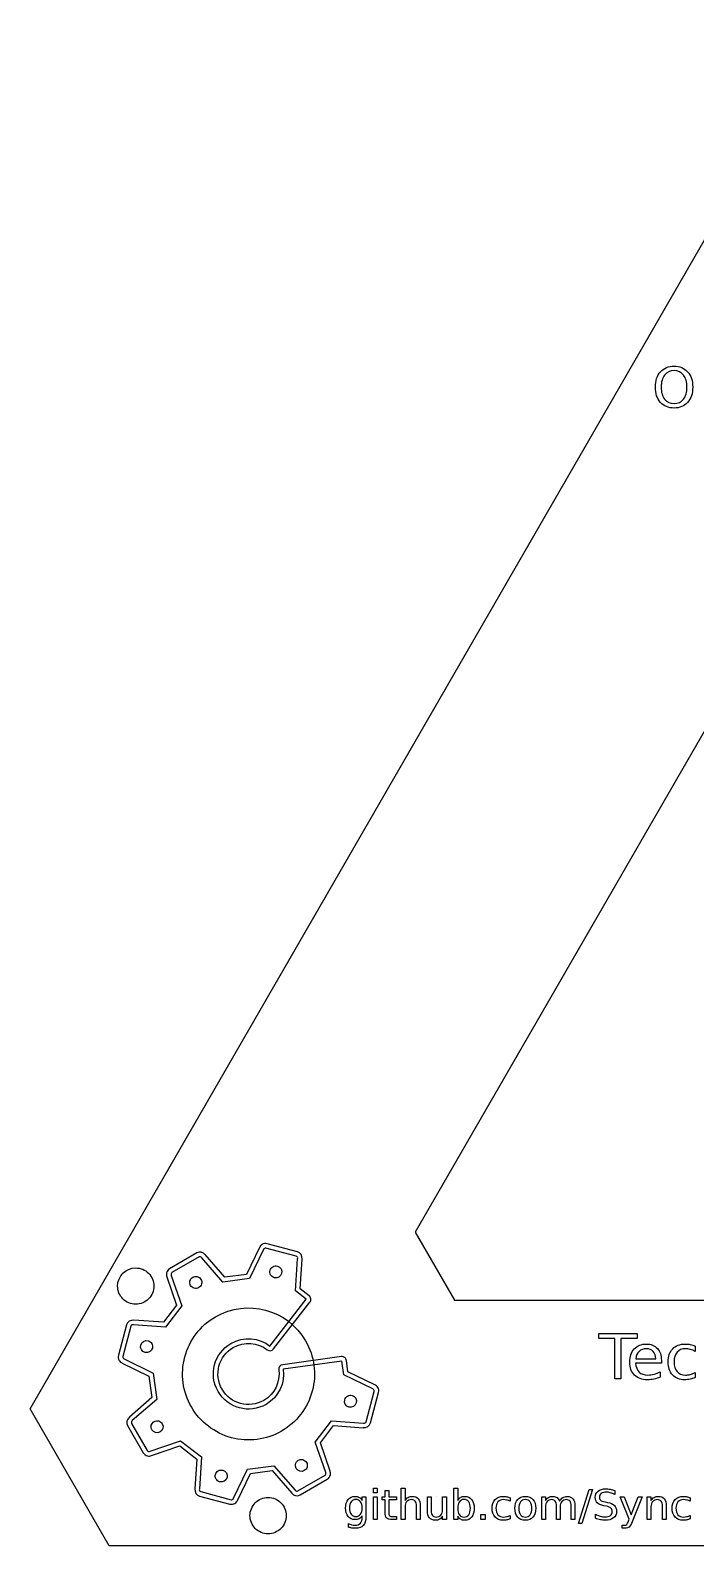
# Model space of a CAD drawing. Extents: x -55 to 123, y 94 to 249.
# Drawn here: x -55.3 to 12.6, y 94.2 to 248.6 of the extents above; entities that cross this region are included whole.
import ezdxf

# ---------------------------------------------------------------- set-up
doc = ezdxf.new("R2010")
doc.units = 0
doc.layers.get('0').update_dxf_attribs({"linetype": 'CONTINUOUS'})

msp = doc.modelspace()

# ---------------------------------------------------------------- linework, layer by layer
at = {"color": 7}
for p, q in [((-55.264052, 108.125971), (25.812221, 248.554188)), ((10.387336, 214.343271), (10.387336, 214.343271)), ((10.387336, 213.891274), (10.387336, 213.891274)), ((29.862216, 205.569003), (-16.012782, 126.111161)), ((-16.012782, 126.111161), (-12.012783, 119.182961)), ((-42.660868, 120.62745), (-42.660868, 120.62745)), ((-37.858969, 121.307335), (-37.858969, 121.307335)), ((-29.629932, 121.91806), (-29.629932, 121.91806)), ((-12.012783, 119.182961), (79.737214, 119.182961)), ((2.699775, 115.801916), (6.615815, 115.801916)), ((2.699775, 115.274817), (2.699775, 115.801916)), ((6.615815, 115.801916), (6.615815, 115.274817)), ((-43.245939, 115.056697), (-43.245939, 115.056697)), ((-27.181569, 115.042834), (-27.181569, 115.042834)), ((4.343085, 115.274817), (2.699775, 115.274817)), ((4.343085, 111.172742), (4.343085, 115.274817)), ((6.615815, 115.274817), (4.972504, 115.274817)), ((4.972504, 115.274817), (4.972504, 111.172742)), ((12.525532, 114.512073), (12.525532, 113.978772)), ((12.525532, 114.512069), (12.525532, 114.512073)), ((9.090082, 112.772644), (6.466987, 112.772644)), ((6.48559, 113.216028), (8.519574, 113.219128)), ((9.090082, 113.051705), (9.090082, 113.051697)), ((9.090082, 113.051697), (9.090082, 112.772644)), ((4.972504, 111.172742), (4.343085, 111.172742)), ((8.956757, 111.888982), (8.956757, 111.34948)), ((12.525532, 111.833161), (12.525532, 111.306062)), ((-47.214053, 94.182961), (-55.264052, 108.125971)), ((-22.768587, 108.302015), (-22.768587, 108.302015)), ((-42.635232, 106.827642), (-42.635232, 106.827642)), ((-28.155562, 102.051388), (-28.155562, 102.051388)), ((-36.384598, 101.44067), (-36.384598, 101.44067)), ((-21.419163, 98.798035), (-21.419163, 99.149434)), ((-21.419163, 99.149434), (-21.038825, 99.149434)), ((-21.038825, 99.149434), (-21.038825, 97.121649)), ((-20.25541, 100.050669), (-19.875072, 100.050669)), ((-20.25541, 99.569045), (-20.25541, 100.050669)), ((-19.875072, 99.569045), (-20.25541, 99.569045)), ((-20.25541, 99.149432), (-19.875072, 99.149432)), ((-20.25541, 96.834328), (-20.25541, 99.149432)), ((-19.875072, 100.050669), (-19.875072, 99.569045)), ((-19.875072, 99.149432), (-19.875072, 96.834328)), ((-19.366577, 98.853843), (-19.366577, 99.149432)), ((-19.366577, 99.149432), (-19.087524, 99.149432)), ((-19.087524, 98.853843), (-19.366577, 98.853843)), ((-19.087524, 99.149432), (-19.087524, 99.806757)), ((-19.087524, 99.806757), (-18.705117, 99.806757)), ((-19.087524, 97.597073), (-19.087524, 98.853843)), ((-18.705117, 99.806757), (-18.705117, 99.149432)), ((-18.705117, 99.149432), (-17.921703, 99.149432)), ((-17.921703, 98.853843), (-18.705117, 98.853843)), ((-18.705117, 98.853843), (-18.705117, 97.597073)), ((-17.921703, 99.149432), (-17.921703, 98.853843)), ((-17.433877, 96.834328), (-17.433877, 100.050669)), ((-17.433877, 100.050669), (-17.051472, 100.050669)), ((-17.051472, 100.050669), (-17.051472, 98.789765)), ((-14.771508, 97.747968), (-14.771508, 99.149432)), ((-14.771508, 99.149432), (-14.391169, 99.149432)), ((-14.391169, 99.149432), (-14.391169, 97.762437)), ((-13.81446, 99.205243), (-13.81446, 99.205243)), ((-13.212947, 97.836851), (-13.212947, 99.149432)), ((-13.212947, 99.149432), (-12.832608, 99.149432)), ((-12.832608, 99.149432), (-12.832608, 96.834328)), ((-12.059528, 96.834328), (-12.059528, 100.050669)), ((-12.059528, 100.050669), (-11.677123, 100.050669)), ((-11.677123, 100.050669), (-11.677123, 98.798033)), ((-6.344116, 99.060549), (-6.344116, 98.705015)), ((-6.344116, 99.06054), (-6.344116, 99.060549)), ((-4.781421, 99.205243), (-4.781421, 99.205243)), ((-4.781421, 98.882782), (-4.781421, 98.882782)), ((-3.105038, 96.834328), (-3.105038, 99.149432)), ((-3.105038, 99.149432), (-2.722632, 99.149432)), ((-2.722632, 99.149432), (-2.722632, 98.789765)), ((0.636337, 96.441588), (1.711207, 99.920445)), ((2.062606, 99.920445), (0.987736, 96.441588)), ((1.711207, 99.920445), (2.062606, 99.920445)), ((4.332234, 99.819163), (4.332234, 99.819159)), ((4.332234, 99.819159), (4.332234, 99.411949)), ((5.816381, 96.871535), (4.880004, 99.149432)), ((4.880004, 99.149432), (5.28308, 99.149432)), ((5.28308, 99.149432), (6.00655, 97.33869)), ((6.00655, 97.33869), (6.73002, 99.149432)), ((7.133096, 99.149432), (6.116104, 96.619354)), ((6.73002, 99.149432), (7.133096, 99.149432)), ((7.64366, 96.834328), (7.64366, 99.149432)), ((7.64366, 99.149432), (8.026065, 99.149432)), ((8.026065, 99.149432), (8.026065, 98.789765)), ((12.011351, 99.060549), (12.011351, 98.705015)), ((12.011351, 99.06054), (12.011351, 99.060549)), ((-21.419163, 98.018752), (-21.419163, 98.018752)), ((-17.051472, 98.142776), (-17.051472, 96.834328)), ((-15.875316, 96.834328), (-15.875316, 98.219257)), ((-15.494978, 98.231659), (-15.494978, 96.834328)), ((-15.494978, 98.231659), (-15.494978, 98.231659)), ((-14.771508, 97.747968), (-14.771508, 97.747968)), ((-10.383145, 97.989813), (-10.383145, 97.989813)), ((-9.304141, 97.359361), (-8.867992, 97.359361)), ((-9.304141, 96.834328), (-9.304141, 97.359361)), ((-8.867992, 97.359361), (-8.867992, 96.834328)), ((-6.344116, 97.274609), (-6.344116, 96.923209)), ((-2.722632, 98.142776), (-2.722632, 96.834328)), ((-1.606421, 96.834328), (-1.606421, 98.219257)), ((-1.288094, 98.705015), (-1.288094, 98.705015)), ((-1.224016, 98.142776), (-1.224016, 96.834328)), ((-0.107805, 96.834328), (-0.107805, 98.219257)), ((0.274601, 98.231659), (0.274601, 96.834328)), ((2.358195, 96.970752), (2.358195, 97.4007)), ((3.484741, 98.202715), (3.230493, 98.252325)), ((3.354516, 98.651272), (3.606697, 98.599592)), ((8.026065, 98.142776), (8.026065, 96.834328)), ((9.202221, 96.834328), (9.202221, 98.219257)), ((9.582559, 98.231659), (9.582559, 96.834328)), ((9.582559, 98.231659), (9.582559, 98.231659)), ((12.011351, 97.274609), (12.011351, 96.923209)), ((-29.16086, 97.244759), (-29.16086, 97.244759)), ((-22.828896, 96.075722), (-22.828896, 96.445726)), ((-21.419163, 97.053438), (-21.419163, 97.241541)), ((-19.875072, 96.834328), (-20.25541, 96.834328)), ((-18.312377, 97.15265), (-17.921704, 97.15265)), ((-17.921704, 96.834328), (-18.312377, 96.834328)), ((-17.921704, 97.15265), (-17.921704, 96.834328)), ((-17.051472, 96.834328), (-17.433877, 96.834328)), ((-15.494978, 96.834328), (-15.875316, 96.834328)), ((-13.212947, 96.834328), (-13.212947, 97.189862)), ((-12.832608, 96.834328), (-13.212947, 96.834328)), ((-11.677123, 96.834328), (-12.059528, 96.834328)), ((-11.677123, 97.181595), (-11.677123, 96.834328)), ((-8.867992, 96.834328), (-9.304141, 96.834328)), ((-2.722632, 96.834328), (-3.105038, 96.834328)), ((-1.224016, 96.834328), (-1.606421, 96.834328)), ((0.274601, 96.834328), (-0.107805, 96.834328)), ((0.987736, 96.441588), (0.636337, 96.441588)), ((5.088777, 95.953762), (5.088777, 96.272089)), ((5.088777, 96.272089), (5.312019, 96.272089)), ((5.392634, 95.953762), (5.088777, 95.953762)), ((5.748168, 96.697899), (5.816381, 96.871535)), ((8.026065, 96.834328), (7.64366, 96.834328)), ((9.582559, 96.834328), (9.202221, 96.834328)), ((114.93848, 94.182959), (-47.214053, 94.182961))]:
    msp.add_line(p, q, dxfattribs=at)
at = {"color": 1}
for p, q in [((-38.281492, 124.001867), (-41.050357, 122.403262)), ((-37.419563, 123.829751), (-37.425925, 123.822318)), ((-35.427645, 121.533851), (-37.419563, 123.829751)), ((-31.898002, 124.555225), (-33.231337, 121.821916)), ((-28.025298, 124.11848), (-31.113866, 124.943801)), ((-27.749235, 120.350461), (-27.534609, 123.385785)), ((-27.534609, 123.385785), (-27.545855, 123.386812)), ((-41.332212, 121.570594), (-40.339443, 118.690691)), ((-33.231337, 121.821916), (-35.427645, 121.533851)), ((-30.452391, 114.22491), (-26.749867, 118.996011)), ((-26.836236, 119.65173), (-27.749235, 120.350461)), ((-40.339443, 118.690691), (-41.682139, 116.942642)), ((-45.449577, 116.666222), (-46.279103, 113.578776)), ((-44.715917, 117.154597), (-44.716391, 117.143044)), ((-41.682139, 116.942642), (-44.715917, 117.154597)), ((-45.890112, 112.787754), (-43.158353, 111.457098)), ((-43.158353, 111.457098), (-42.866484, 109.266552)), ((-20.134125, 110.567739), (-22.870104, 111.89953)), ((-20.576217, 106.691957), (-19.745134, 109.776716)), ((-42.866484, 109.266552), (-45.162385, 107.274633)), ((-45.162385, 107.274633), (-45.153566, 107.265436)), ((-20.578849, 106.690437), (-20.576217, 106.691957)), ((-45.334661, 106.412547), (-43.736095, 103.64375)), ((-25.684375, 104.657988), (-24.334077, 106.417557)), ((-24.334077, 106.417557), (-21.302971, 106.204059)), ((-21.302971, 106.204059), (-21.302497, 106.215612)), ((-43.736095, 103.64375), (-43.735986, 103.6438)), ((-42.901771, 103.359277), (-40.027222, 104.348948)), ((-40.027222, 104.348948), (-38.277627, 103.003579)), ((-24.693572, 101.78766), (-25.684375, 104.657988)), ((-38.277627, 103.003579), (-38.489585, 99.969808)), ((-34.120884, 98.803433), (-32.790226, 101.535197)), ((-32.790226, 101.535197), (-30.599678, 101.827067)), ((-30.599678, 101.827067), (-28.606216, 99.528494)), ((-27.742745, 99.353708), (-24.97388, 100.952313)), ((-38.489585, 99.969808), (-38.478339, 99.968781)), ((-37.998896, 99.237112), (-34.911865, 98.414464)), ((-28.606216, 99.528494), (-28.599854, 99.535927)), ((-34.911865, 98.414464), (-34.909233, 98.415984))]:
    msp.add_line(p, q, dxfattribs=at)
at = {"color": 5}
for p, q in [((-38.047517, 123.597234), (-40.817092, 121.998219)), ((-35.612678, 121.038918), (-37.772433, 123.523524)), ((-31.478742, 124.350236), (-32.920819, 121.391677)), ((-28.144738, 123.667483), (-31.233756, 124.491679)), ((-28.231303, 120.135131), (-28.000905, 123.418357)), ((-40.8908, 121.723135), (-39.816556, 118.606293)), ((-32.920819, 121.391677), (-35.612678, 121.038918)), ((-30.819406, 114.510747), (-27.118968, 119.282511)), ((-27.118968, 119.282511), (-28.231303, 120.135131)), ((-39.816556, 118.606293), (-41.466221, 116.457986)), ((-44.998583, 116.544553), (-45.829319, 113.457285)), ((-41.466221, 116.457986), (-44.749446, 116.688392)), ((-45.685486, 113.208159), (-42.72693, 111.766077)), ((-23.479835, 112.979349), (-29.462524, 112.160557)), ((-23.297612, 111.589729), (-23.479835, 112.979349)), ((-42.72693, 111.766077), (-42.372421, 109.080763)), ((-20.339051, 110.147637), (-23.297612, 111.589729)), ((-21.025958, 106.811254), (-20.195218, 109.89851)), ((-42.372421, 109.080763), (-44.857013, 106.921021)), ((-44.93071, 106.645918), (-43.331699, 103.876351)), ((-26.205587, 104.745358), (-24.554164, 106.900207)), ((-24.554164, 106.900207), (-21.270944, 106.669811)), ((-43.054227, 103.798505), (-39.941535, 104.870345)), ((-39.941535, 104.870345), (-37.795643, 103.224839)), ((-25.13614, 101.636821), (-26.205587, 104.745358)), ((-37.795643, 103.224839), (-38.023632, 99.937439)), ((-34.541648, 99.007967), (-33.099567, 101.966516)), ((-33.099567, 101.966516), (-30.414252, 102.321024)), ((-30.414252, 102.321024), (-28.254506, 99.836432)), ((-27.977023, 99.758568), (-25.207448, 101.357583)), ((-37.879799, 99.688313), (-34.790784, 98.864127))]:
    msp.add_line(p, q, dxfattribs=at)
at = {"color": 2}
for p, q in [((-38.047517, 123.597234), (-40.817092, 121.998219)), ((-35.612678, 121.038918), (-37.772433, 123.523524)), ((-31.478742, 124.350236), (-32.920819, 121.391677)), ((-28.144738, 123.667483), (-31.233756, 124.491679)), ((-28.231303, 120.135131), (-28.000905, 123.418357)), ((-40.8908, 121.723135), (-39.816556, 118.606293)), ((-32.920819, 121.391677), (-35.612678, 121.038918)), ((-30.819406, 114.510747), (-27.118968, 119.282511)), ((-27.118968, 119.282511), (-28.231303, 120.135131)), ((-39.816556, 118.606293), (-41.466221, 116.457986)), ((-44.998583, 116.544553), (-45.829319, 113.457285)), ((-41.466221, 116.457986), (-44.749446, 116.688392)), ((-45.685486, 113.208159), (-42.72693, 111.766077)), ((-23.479835, 112.979349), (-29.462524, 112.160557)), ((-23.297612, 111.589729), (-23.479835, 112.979349)), ((-42.72693, 111.766077), (-42.372421, 109.080763)), ((-20.339051, 110.147637), (-23.297612, 111.589729)), ((-21.025958, 106.811254), (-20.195218, 109.89851)), ((-42.372421, 109.080763), (-44.857013, 106.921021)), ((-44.93071, 106.645918), (-43.331699, 103.876351)), ((-26.205587, 104.745358), (-24.554164, 106.900207)), ((-24.554164, 106.900207), (-21.270944, 106.669811)), ((-43.054227, 103.798505), (-39.941535, 104.870345)), ((-39.941535, 104.870345), (-37.795643, 103.224839)), ((-25.13614, 101.636821), (-26.205587, 104.745358)), ((-37.795643, 103.224839), (-38.023632, 99.937439)), ((-34.541648, 99.007967), (-33.099567, 101.966516)), ((-33.099567, 101.966516), (-30.414252, 102.321024)), ((-30.414252, 102.321024), (-28.254506, 99.836432)), ((-27.977023, 99.758568), (-25.207448, 101.357583)), ((-37.879799, 99.688313), (-34.790784, 98.864127))]:
    msp.add_line(p, q, dxfattribs=at)
at = {"color": 7}
for points in [[(8.480131, 212.207311), (8.480131, 212.857745), (8.652845, 213.375888), (8.998273, 213.761738)], [(8.998273, 213.761738), (9.345539, 214.149427), (9.80856, 214.343271), (10.387336, 214.343271)], [(9.422709, 213.439277), (9.185687, 213.137947), (9.067175, 212.727291), (9.067175, 212.207311)], [(10.387336, 213.891274), (9.983111, 213.891274), (9.661569, 213.740609), (9.422709, 213.439277)], [(10.387336, 214.343271), (10.964275, 214.343271), (11.425458, 214.149427), (11.770886, 213.761738)], [(11.34645, 213.439277), (11.111265, 213.740609), (10.791561, 213.891274), (10.387336, 213.891274)], [(11.701984, 212.207311), (11.701984, 212.727291), (11.583473, 213.137947), (11.34645, 213.439277)], [(11.770886, 213.761738), (12.116315, 213.375888), (12.289029, 212.857745), (12.289029, 212.207311)], [(8.998273, 210.652884), (8.652845, 211.038735), (8.480131, 211.556877), (8.480131, 212.207311)], [(9.067175, 212.207311), (9.067175, 211.689169), (9.185687, 211.279433), (9.422709, 210.978101)], [(11.34645, 210.978101), (11.583473, 211.279433), (11.701984, 211.689169), (11.701984, 212.207311)], [(12.289029, 212.207311), (12.289029, 211.558715), (12.116315, 211.040572), (11.770886, 210.652884)], [(10.387336, 210.074108), (9.80856, 210.074108), (9.345539, 210.267034), (8.998273, 210.652884)], [(9.422709, 210.978101), (9.661569, 210.676771), (9.983111, 210.526105), (10.387336, 210.526105)], [(10.387336, 210.526105), (10.791561, 210.526105), (11.111265, 210.676771), (11.34645, 210.978101)], [(11.770886, 210.652884), (11.425458, 210.267034), (10.964275, 210.074108), (10.387336, 210.074108)], [(-46.360868, 120.62745), (-46.360868, 121.649177), (-45.532595, 122.47745), (-44.510868, 122.47745)], [(-44.510868, 122.47745), (-44.020217, 122.47745), (-43.549663, 122.28254), (-43.20272, 121.935598)], [(-30.751606, 121.770389), (-30.8328, 121.911021), (-30.854803, 122.078147), (-30.812774, 122.235002)], [(-30.812774, 122.235002), (-30.770745, 122.391857), (-30.668127, 122.525591), (-30.527495, 122.606785)], [(-30.527495, 122.606785), (-30.386863, 122.687979), (-30.219736, 122.709982), (-30.062882, 122.667952)], [(-30.062882, 122.667952), (-29.736249, 122.580431), (-29.542411, 122.244693), (-29.629932, 121.91806)], [(-45.819016, 119.319303), (-46.165958, 119.666245), (-46.360868, 120.1368), (-46.360868, 120.62745)], [(-43.20272, 121.935598), (-42.855778, 121.588656), (-42.660868, 121.118101), (-42.660868, 120.62745)], [(-42.660868, 120.62745), (-42.660868, 120.1368), (-42.855778, 119.666245), (-43.20272, 119.319303)], [(-38.919477, 120.69505), (-39.000672, 120.835682), (-39.022675, 121.002809), (-38.980646, 121.159664)], [(-38.980646, 121.159664), (-38.938617, 121.316519), (-38.835999, 121.450254), (-38.695366, 121.531448)], [(-38.547694, 120.409771), (-38.704549, 120.4518), (-38.838283, 120.554418), (-38.919477, 120.69505)], [(-38.695366, 121.531448), (-38.554734, 121.612643), (-38.387607, 121.634645), (-38.230752, 121.592616)], [(-38.083081, 120.470939), (-38.223713, 120.389745), (-38.390839, 120.367742), (-38.547694, 120.409771)], [(-38.230752, 121.592616), (-38.073897, 121.550586), (-37.940163, 121.447968), (-37.858969, 121.307335)], [(-37.797801, 120.842722), (-37.839831, 120.685867), (-37.942449, 120.552133), (-38.083081, 120.470939)], [(-37.858969, 121.307335), (-37.777775, 121.166703), (-37.755772, 120.999576), (-37.797801, 120.842722)], [(-30.379823, 121.48511), (-30.536678, 121.527139), (-30.670412, 121.629757), (-30.751606, 121.770389)], [(-29.629932, 121.91806), (-29.717453, 121.591428), (-30.053191, 121.397589), (-30.379823, 121.48511)], [(-44.510868, 118.77745), (-45.001519, 118.77745), (-45.472073, 118.97236), (-45.819016, 119.319303)], [(-43.20272, 119.319303), (-43.549663, 118.97236), (-44.020217, 118.77745), (-44.510868, 118.77745)], [(-36.370754, 117.505069), (-33.153303, 119.362665), (-29.039165, 118.260285), (-27.181569, 115.042834)], [(-39.505014, 113.420422), (-39.043256, 115.143728), (-37.915828, 116.61302), (-36.370754, 117.505069)], [(-43.562881, 113.873854), (-43.889514, 113.961376), (-44.083352, 114.297114), (-43.99583, 114.623746)], [(-43.99583, 114.623746), (-43.90831, 114.950379), (-43.572572, 115.144218), (-43.245939, 115.056697)], [(-43.245939, 115.056697), (-43.089085, 115.014668), (-42.95535, 114.91205), (-42.874156, 114.771418)], [(-42.812989, 114.306805), (-42.855018, 114.14995), (-42.957636, 114.016216), (-43.098268, 113.935022)], [(-42.874156, 114.771418), (-42.792962, 114.630786), (-42.77096, 114.46366), (-42.812989, 114.306805)], [(-27.181569, 115.042834), (-26.289519, 113.49776), (-26.047784, 111.661602), (-26.509543, 109.938296)], [(6.330561, 114.226827), (6.638552, 114.561691), (7.052997, 114.729122), (7.573896, 114.729122)], [(7.580097, 114.245422), (7.26177, 114.245422), (7.006488, 114.155505), (6.814252, 113.975671)], [(7.573896, 114.729122), (8.041051, 114.729122), (8.41002, 114.578227), (8.680805, 114.276436)], [(8.256025, 113.96637), (8.086526, 114.152405), (7.861217, 114.245422), (7.580097, 114.245422)], [(8.680805, 114.276436), (8.953656, 113.976713), (9.090082, 113.568469), (9.090082, 113.051705)], [(9.778413, 112.905964), (9.778413, 113.472338), (9.933442, 113.917789), (10.2435, 114.242317)], [(10.2435, 114.242317), (10.555626, 114.566845), (10.982473, 114.729109), (11.524042, 114.729109)], [(11.548847, 114.245419), (11.178844, 114.245419), (10.891523, 114.127597), (10.686884, 113.891952)], [(11.524042, 114.729109), (11.699742, 114.729109), (11.871308, 114.710506), (12.03874, 114.673299)], [(12.03874, 114.177209), (11.877509, 114.222683), (11.714212, 114.245419), (11.548847, 114.245419)], [(12.03874, 114.673299), (12.206171, 114.638159), (12.368435, 114.584416), (12.525532, 114.512069)], [(-43.098268, 113.935022), (-43.2389, 113.853828), (-43.406026, 113.831825), (-43.562881, 113.873854)], [(-38.832989, 108.315883), (-39.725039, 109.860958), (-39.966773, 111.697115), (-39.505014, 113.420422)], [(5.871674, 112.874971), (5.871674, 113.443412), (6.024636, 113.894031), (6.330561, 114.226827)], [(6.355365, 111.566524), (6.032904, 111.888985), (5.871674, 112.325134), (5.871674, 112.874971)], [(6.466987, 112.772644), (6.491791, 112.379904), (6.609613, 112.08018), (6.820453, 111.873474)], [(6.814252, 113.975671), (6.624083, 113.795837), (6.514529, 113.542623), (6.48559, 113.216028)], [(8.519574, 113.219128), (8.515441, 113.531254), (8.427591, 113.780335), (8.256025, 113.96637)], [(10.2404, 111.575813), (9.932408, 111.904475), (9.778413, 112.347859), (9.778413, 112.905964)], [(10.686884, 113.891952), (10.482245, 113.658375), (10.379926, 113.329713), (10.379926, 112.905966)], [(10.379926, 112.905966), (10.379926, 112.48222), (10.482245, 112.152524), (10.686884, 111.916879)], [(12.525532, 113.978772), (12.364301, 114.067656), (12.202037, 114.133801), (12.03874, 114.177209)], [(7.673114, 111.082833), (7.119143, 111.082833), (6.679893, 111.244064), (6.355365, 111.566524)], [(6.820453, 111.873474), (7.03336, 111.668836), (7.328949, 111.566516), (7.707221, 111.566516)], [(8.327338, 111.151043), (8.112364, 111.10557), (7.89429, 111.082833), (7.673114, 111.082833)], [(7.707221, 111.566516), (7.926329, 111.566516), (8.138202, 111.59339), (8.342841, 111.647136)], [(8.956757, 111.34948), (8.752118, 111.262664), (8.542312, 111.196518), (8.327338, 111.151043)], [(8.342841, 111.647136), (8.549547, 111.700883), (8.754185, 111.781498), (8.956757, 111.888982)], [(11.486835, 111.08282), (10.96387, 111.08282), (10.548391, 111.247151), (10.2404, 111.575813)], [(10.686884, 111.916879), (10.891523, 111.683302), (11.178844, 111.566513), (11.548847, 111.566513)], [(11.548847, 111.566513), (11.714212, 111.566513), (11.877509, 111.588217), (12.03874, 111.631623)], [(12.525532, 111.306062), (12.366369, 111.231648), (12.201004, 111.175838), (12.029438, 111.13863)], [(12.03874, 111.631623), (12.202037, 111.677097), (12.364301, 111.744276), (12.525532, 111.833161)], [(-26.509543, 109.938296), (-26.971301, 108.214989), (-28.098728, 106.745697), (-29.643803, 105.853648)], [(12.029438, 111.13863), (11.859939, 111.101424), (11.679072, 111.08282), (11.486835, 111.08282)], [(-34.748342, 105.181622), (-36.471649, 105.643381), (-37.94094, 106.770808), (-38.832989, 108.315883)], [(-22.768587, 108.302015), (-23.09522, 108.389536), (-23.289058, 108.725274), (-23.201538, 109.051907)], [(-23.201538, 109.051907), (-23.159509, 109.208761), (-23.056891, 109.342496), (-22.916259, 109.42369)], [(-22.916259, 109.42369), (-22.775626, 109.504884), (-22.6085, 109.526886), (-22.451645, 109.484857)], [(-22.018696, 108.734965), (-22.106217, 108.408333), (-22.441954, 108.214495), (-22.768587, 108.302015)], [(-22.451645, 109.484857), (-22.125013, 109.397336), (-21.931175, 109.061598), (-22.018696, 108.734965)], [(-42.920511, 106.455859), (-42.878482, 106.612714), (-42.775864, 106.746449), (-42.635232, 106.827642)], [(-42.635232, 106.827642), (-42.4946, 106.908836), (-42.327474, 106.930839), (-42.170619, 106.88881)], [(-42.170619, 106.88881), (-42.013764, 106.846781), (-41.88003, 106.744163), (-41.798836, 106.603531)], [(-41.798836, 106.603531), (-41.629759, 106.31068), (-41.730097, 105.936213), (-42.022948, 105.767136)], [(-42.859344, 105.991246), (-42.940538, 106.131878), (-42.96254, 106.299005), (-42.920511, 106.455859)], [(-42.022948, 105.767136), (-42.315799, 105.598058), (-42.690266, 105.698396), (-42.859344, 105.991246)], [(-29.643803, 105.853648), (-31.188877, 104.961598), (-33.025035, 104.719864), (-34.748342, 105.181622)], [(-36.099319, 101.812453), (-35.958687, 101.893647), (-35.791561, 101.91565), (-35.634706, 101.873621)], [(-28.155562, 102.051388), (-28.32464, 102.344239), (-28.224302, 102.718706), (-27.931451, 102.887783)], [(-27.319167, 101.827276), (-27.612018, 101.658199), (-27.986485, 101.758537), (-28.155562, 102.051388)], [(-27.931451, 102.887783), (-27.790819, 102.968977), (-27.623693, 102.99098), (-27.466838, 102.948951)], [(-27.466838, 102.948951), (-27.309983, 102.906922), (-27.176249, 102.804304), (-27.095055, 102.663672)], [(-27.033888, 102.199059), (-27.075917, 102.042204), (-27.178535, 101.90847), (-27.319167, 101.827276)], [(-27.095055, 102.663672), (-27.013861, 102.52304), (-26.991859, 102.355913), (-27.033888, 102.199059)], [(-36.323431, 100.976057), (-36.404625, 101.116689), (-36.426627, 101.283815), (-36.384598, 101.44067)], [(-36.384598, 101.44067), (-36.342569, 101.597525), (-36.239951, 101.731259), (-36.099319, 101.812453)], [(-35.951648, 100.690778), (-36.108502, 100.732807), (-36.242237, 100.835425), (-36.323431, 100.976057)], [(-35.201756, 101.123729), (-35.289277, 100.797096), (-35.625015, 100.603257), (-35.951648, 100.690778)], [(-35.634706, 101.873621), (-35.308073, 101.786099), (-35.114235, 101.450361), (-35.201756, 101.123729)], [(-32.319008, 98.552907), (-31.972065, 98.899849), (-31.501511, 99.094759), (-31.01086, 99.094759)], [(-31.01086, 99.094759), (-30.520209, 99.094759), (-30.049655, 98.899849), (-29.702712, 98.552907)], [(-23.107949, 98.018754), (-23.107949, 98.377044), (-23.021133, 98.664365), (-22.8475, 98.880717)], [(-22.8475, 98.880717), (-22.673867, 99.097069), (-22.445113, 99.205245), (-22.161237, 99.205245)], [(-22.068219, 98.886916), (-22.272169, 98.886916), (-22.431333, 98.811124), (-22.54571, 98.65954)], [(-22.161237, 99.205245), (-21.99036, 99.205245), (-21.843599, 99.171483), (-21.720954, 99.103959)], [(-21.590729, 98.65954), (-21.703728, 98.811124), (-21.862892, 98.886916), (-22.068219, 98.886916)], [(-21.720954, 99.103959), (-21.598309, 99.036435), (-21.497712, 98.934461), (-21.419163, 98.798035)], [(-17.051472, 98.789765), (-16.960521, 98.928947), (-16.853723, 99.032988), (-16.731078, 99.10189)], [(-16.387946, 98.874514), (-16.593274, 98.874514), (-16.755194, 98.809057), (-16.873705, 98.678143)], [(-16.731078, 99.10189), (-16.607055, 99.170792), (-16.464428, 99.205243), (-16.303197, 99.205243)], [(-16.003474, 98.711216), (-16.088912, 98.820082), (-16.217069, 98.874514), (-16.387946, 98.874514)], [(-16.303197, 99.205243), (-16.037236, 99.205243), (-15.836042, 99.122561), (-15.699616, 98.957196)], [(-15.699616, 98.957196), (-15.563191, 98.79321), (-15.494978, 98.551364), (-15.494978, 98.231659)], [(-11.677123, 98.798033), (-11.597196, 98.935837), (-11.496599, 99.037811), (-11.375332, 99.103957)], [(-11.030134, 98.886916), (-11.231327, 98.886916), (-11.389802, 98.80699), (-11.505557, 98.647138)], [(-11.375332, 99.103957), (-11.252687, 99.171481), (-11.106615, 99.205243), (-10.937116, 99.205243)], [(-10.556778, 98.647138), (-10.671155, 98.80699), (-10.82894, 98.886916), (-11.030134, 98.886916)], [(-10.937116, 99.205243), (-10.655996, 99.205243), (-10.427931, 99.093622), (-10.25292, 98.87038)], [(-10.25292, 98.87038), (-10.076531, 98.647138), (-9.988337, 98.353615), (-9.988337, 97.989813)], [(-8.175528, 97.989807), (-8.175528, 98.36739), (-8.072176, 98.664357), (-7.86547, 98.880709)], [(-7.86547, 98.880709), (-7.657386, 99.097061), (-7.372821, 99.205237), (-7.011775, 99.205237)], [(-6.995239, 98.882777), (-7.241908, 98.882777), (-7.433455, 98.804229), (-7.569881, 98.647133)], [(-7.011775, 99.205237), (-6.894642, 99.205237), (-6.780265, 99.192834), (-6.668644, 99.168027)], [(-6.668644, 98.837307), (-6.776131, 98.867621), (-6.884996, 98.882777), (-6.995239, 98.882777)], [(-6.668644, 99.168027), (-6.557023, 99.144601), (-6.448847, 99.108772), (-6.344116, 99.06054)], [(-6.344116, 98.705015), (-6.451603, 98.764269), (-6.559779, 98.808366), (-6.668644, 98.837307)], [(-5.843888, 97.989813), (-5.843888, 98.370152), (-5.750182, 98.667808), (-5.562768, 98.882782)], [(-5.562768, 98.882782), (-5.373977, 99.097756), (-5.113528, 99.205243), (-4.781421, 99.205243)], [(-4.781421, 98.882782), (-4.98537, 98.882782), (-5.146601, 98.802856), (-5.265112, 98.643003)], [(-4.781421, 99.205243), (-4.450692, 99.205243), (-4.190931, 99.097756), (-4.00214, 98.882782)], [(-4.299796, 98.640936), (-4.418308, 98.802167), (-4.578849, 98.882782), (-4.781421, 98.882782)], [(-4.00214, 98.882782), (-3.813349, 98.667808), (-3.718953, 98.370152), (-3.718953, 97.989813)], [(-2.722632, 98.789765), (-2.635816, 98.931703), (-2.531774, 99.036433), (-2.410506, 99.103957)], [(-2.088045, 98.874514), (-2.282349, 98.874514), (-2.436689, 98.808368), (-2.551066, 98.676076)], [(-2.410506, 99.103957), (-2.289239, 99.171481), (-2.145234, 99.205243), (-1.978491, 99.205243)], [(-1.724243, 98.713283), (-1.802792, 98.820771), (-1.924059, 98.874514), (-2.088045, 98.874514)], [(-1.978491, 99.205243), (-1.810371, 99.205243), (-1.667744, 99.162524), (-1.550611, 99.077085)], [(-1.550611, 99.077085), (-1.432099, 98.991647), (-1.344594, 98.867624), (-1.288094, 98.705015)], [(-1.288094, 98.705015), (-1.19301, 98.875892), (-1.079321, 99.001983), (-0.94703, 99.083287)], [(-0.585295, 98.874514), (-0.782354, 98.874514), (-0.938073, 98.809057), (-1.05245, 98.678143)], [(-0.94703, 99.083287), (-0.814738, 99.164591), (-0.65902, 99.205243), (-0.479875, 99.205243)], [(-0.225627, 98.713283), (-0.304175, 98.820771), (-0.424064, 98.874514), (-0.585295, 98.874514)], [(-0.479875, 99.205243), (-0.238718, 99.205243), (-0.052683, 99.120494), (0.078231, 98.950995)], [(0.078231, 98.950995), (0.209144, 98.782875), (0.274601, 98.543096), (0.274601, 98.231659)], [(2.345792, 99.095689), (2.345792, 99.368541), (2.441566, 99.583515), (2.633113, 99.740611)], [(2.554565, 98.543785), (2.415383, 98.676077), (2.345792, 98.860045), (2.345792, 99.095689)], [(2.633113, 99.740611), (2.826039, 99.897707), (3.091311, 99.976255), (3.42893, 99.976255)], [(2.949373, 99.504966), (2.826728, 99.416772), (2.765405, 99.291371), (2.765405, 99.128762)], [(2.765405, 99.128762), (2.765405, 98.992336), (2.806057, 98.888983), (2.887361, 98.818703)], [(2.887361, 98.818703), (2.970043, 98.749801), (3.125762, 98.693991), (3.354516, 98.651272)], [(3.476473, 99.637258), (3.249096, 99.637258), (3.073396, 99.593161), (2.949373, 99.504966)], [(3.42893, 99.976255), (3.573624, 99.976255), (3.721074, 99.963165), (3.87128, 99.936985)], [(3.883683, 99.581447), (3.743123, 99.618655), (3.607386, 99.637258), (3.476473, 99.637258)], [(3.87128, 99.936985), (4.021487, 99.910805), (4.175138, 99.871531), (4.332234, 99.819163)], [(4.332234, 99.411949), (4.17376, 99.487741), (4.024243, 99.544241), (3.883683, 99.581447)], [(8.026065, 98.789765), (8.117016, 98.928947), (8.223814, 99.032988), (8.346459, 99.10189)], [(8.689591, 98.874514), (8.484263, 98.874514), (8.322344, 98.809057), (8.203832, 98.678143)], [(8.346459, 99.10189), (8.470483, 99.170792), (8.61311, 99.205243), (8.77434, 99.205243)], [(9.074063, 98.711216), (8.988625, 98.820082), (8.860467, 98.874514), (8.689591, 98.874514)], [(8.77434, 99.205243), (9.040301, 99.205243), (9.241495, 99.122561), (9.377921, 98.957196)], [(9.377921, 98.957196), (9.514347, 98.79321), (9.582559, 98.551364), (9.582559, 98.231659)], [(10.179938, 97.989807), (10.179938, 98.36739), (10.283291, 98.664357), (10.489997, 98.880709)], [(10.489997, 98.880709), (10.698081, 99.097061), (10.982646, 99.205237), (11.343692, 99.205237)], [(11.360228, 98.882777), (11.113559, 98.882777), (10.922012, 98.804229), (10.785586, 98.647133)], [(11.343692, 99.205237), (11.460825, 99.205237), (11.575202, 99.192834), (11.686823, 99.168027)], [(11.686823, 98.837307), (11.579336, 98.867621), (11.470471, 98.882777), (11.360228, 98.882777)], [(11.686823, 99.168027), (11.798444, 99.144601), (11.90662, 99.108772), (12.011351, 99.06054)], [(12.011351, 98.705015), (11.903864, 98.764269), (11.795688, 98.808366), (11.686823, 98.837307)], [(-32.86086, 97.244759), (-32.86086, 97.73541), (-32.66595, 98.205965), (-32.319008, 98.552907)], [(-29.702712, 98.552907), (-29.35577, 98.205965), (-29.16086, 97.73541), (-29.16086, 97.244759)], [(-22.8475, 97.158858), (-23.021133, 97.37521), (-23.107949, 97.661842), (-23.107949, 98.018754)], [(-22.54571, 98.65954), (-22.658709, 98.507956), (-22.715208, 98.29436), (-22.715208, 98.018752)], [(-22.715208, 98.018752), (-22.715208, 97.744523), (-22.658709, 97.531616), (-22.54571, 97.380032)], [(-22.54571, 97.380032), (-22.431333, 97.228448), (-22.272169, 97.152655), (-22.068219, 97.152655)], [(-22.068219, 97.152655), (-21.862892, 97.152655), (-21.703728, 97.228448), (-21.590729, 97.380032)], [(-21.419163, 98.018752), (-21.419163, 98.29436), (-21.476352, 98.507956), (-21.590729, 98.65954)], [(-21.590729, 97.380032), (-21.476352, 97.531616), (-21.419163, 97.744523), (-21.419163, 98.018752)], [(-18.920092, 96.997626), (-19.031713, 97.10787), (-19.087524, 97.307685), (-19.087524, 97.597073)], [(-18.705117, 97.597073), (-18.705117, 97.408282), (-18.679624, 97.287014), (-18.628637, 97.23327)], [(-16.873705, 98.678143), (-16.992216, 98.54723), (-17.051472, 98.368774), (-17.051472, 98.142776)], [(-15.875316, 98.219257), (-15.875316, 98.438365), (-15.918035, 98.602352), (-16.003474, 98.711216)], [(-14.564802, 97.022431), (-14.702606, 97.187795), (-14.771508, 97.429641), (-14.771508, 97.747968)], [(-14.391169, 97.762437), (-14.391169, 97.543329), (-14.34845, 97.378654), (-14.263012, 97.26841)], [(-14.263012, 97.26841), (-14.177573, 97.159546), (-14.049416, 97.105113), (-13.878539, 97.105113)], [(-13.878539, 97.105113), (-13.673211, 97.105113), (-13.511292, 97.17057), (-13.392781, 97.301483)], [(-13.392781, 97.301483), (-13.272892, 97.432397), (-13.212947, 97.610853), (-13.212947, 97.836851)], [(-11.505557, 98.647138), (-11.619934, 98.488664), (-11.677123, 98.269555), (-11.677123, 97.989813)], [(-11.677123, 97.989813), (-11.677123, 97.710072), (-11.619934, 97.490275), (-11.505557, 97.330422)], [(-11.505557, 97.330422), (-11.389802, 97.171948), (-11.231327, 97.092711), (-11.030134, 97.092711)], [(-11.030134, 97.092711), (-10.82894, 97.092711), (-10.671155, 97.171948), (-10.556778, 97.330422)], [(-10.383145, 97.989813), (-10.383145, 98.269555), (-10.441023, 98.488664), (-10.556778, 98.647138)], [(-10.556778, 97.330422), (-10.441023, 97.490275), (-10.383145, 97.710072), (-10.383145, 97.989813)], [(-9.988337, 97.989813), (-9.988337, 97.626011), (-10.076531, 97.332489), (-10.25292, 97.109247)], [(-7.867537, 97.10304), (-8.072865, 97.322148), (-8.175528, 97.617737), (-8.175528, 97.989807)], [(-7.569881, 98.647133), (-7.706306, 98.491415), (-7.774519, 98.272306), (-7.774519, 97.989808)], [(-7.774519, 97.989808), (-7.774519, 97.707311), (-7.706306, 97.487514), (-7.569881, 97.330417)], [(-7.569881, 97.330417), (-7.433455, 97.174699), (-7.241908, 97.09684), (-6.995239, 97.09684)], [(-6.668644, 97.14025), (-6.559779, 97.17057), (-6.451603, 97.215357), (-6.344116, 97.274609)], [(-5.562768, 97.096845), (-5.750182, 97.313197), (-5.843888, 97.610853), (-5.843888, 97.989813)], [(-5.265112, 98.643003), (-5.383623, 98.484529), (-5.442879, 98.266799), (-5.442879, 97.989813)], [(-5.442879, 97.989813), (-5.442879, 97.712828), (-5.384312, 97.494409), (-5.267179, 97.334556)], [(-5.267179, 97.334556), (-5.148668, 97.176082), (-4.986748, 97.096845), (-4.781421, 97.096845)], [(-4.781421, 97.096845), (-4.578849, 97.096845), (-4.418308, 97.176771), (-4.299796, 97.336623)], [(-4.12203, 97.989813), (-4.12203, 98.264043), (-4.181285, 98.481084), (-4.299796, 98.640936)], [(-4.299796, 97.336623), (-4.181285, 97.496476), (-4.12203, 97.714206), (-4.12203, 97.989813)], [(-3.718953, 97.989813), (-3.718953, 97.610853), (-3.813349, 97.313197), (-4.00214, 97.096845)], [(-2.551066, 98.676076), (-2.665443, 98.545163), (-2.722632, 98.367396), (-2.722632, 98.142776)], [(-1.606421, 98.219257), (-1.606421, 98.442499), (-1.645695, 98.607175), (-1.724243, 98.713283)], [(-1.05245, 98.678143), (-1.166827, 98.54723), (-1.224016, 98.368774), (-1.224016, 98.142776)], [(-0.107805, 98.219257), (-0.107805, 98.441121), (-0.147079, 98.605797), (-0.225627, 98.713283)], [(2.358195, 97.4007), (2.527693, 97.305616), (2.693747, 97.233958), (2.856355, 97.185726)], [(3.230493, 98.252325), (2.919056, 98.31434), (2.693747, 98.411493), (2.554565, 98.543785)], [(3.335913, 97.113376), (3.574313, 97.113376), (3.758281, 97.16023), (3.887817, 97.253936)], [(3.94156, 98.010479), (3.849232, 98.095918), (3.696959, 98.159997), (3.484741, 98.202715)], [(3.606697, 98.599592), (3.918134, 98.540339), (4.147577, 98.435608), (4.295027, 98.2854)], [(3.887817, 97.253936), (4.017352, 97.347643), (4.08212, 97.481313), (4.08212, 97.654945)], [(4.08212, 97.654945), (4.08212, 97.806529), (4.035267, 97.925041), (3.94156, 98.010479)], [(4.518269, 97.685953), (4.518269, 97.386919), (4.417673, 97.160232), (4.216479, 97.005891)], [(4.295027, 98.2854), (4.443855, 98.136572), (4.518269, 97.936756), (4.518269, 97.685953)], [(8.203832, 98.678143), (8.085321, 98.54723), (8.026065, 98.368774), (8.026065, 98.142776)], [(9.202221, 98.219257), (9.202221, 98.438365), (9.159502, 98.602352), (9.074063, 98.711216)], [(10.48793, 97.10304), (10.282602, 97.322148), (10.179938, 97.617737), (10.179938, 97.989807)], [(10.785586, 98.647133), (10.649161, 98.491415), (10.580948, 98.272306), (10.580948, 97.989808)], [(10.580948, 97.989808), (10.580948, 97.707311), (10.649161, 97.487514), (10.785586, 97.330417)], [(10.785586, 97.330417), (10.922012, 97.174699), (11.113559, 97.09684), (11.360228, 97.09684)], [(11.686823, 97.14025), (11.795688, 97.17057), (11.903864, 97.215357), (12.011351, 97.274609)], [(-32.319008, 95.936612), (-32.66595, 96.283554), (-32.86086, 96.754109), (-32.86086, 97.244759)], [(-31.01086, 95.394759), (-31.501511, 95.394759), (-31.972065, 95.589669), (-32.319008, 95.936612)], [(-29.702712, 95.936612), (-30.049655, 95.589669), (-30.520209, 95.394759), (-31.01086, 95.394759)], [(-29.16086, 97.244759), (-29.16086, 96.754109), (-29.35577, 96.283554), (-29.702712, 95.936612)], [(-22.161237, 96.83433), (-22.445113, 96.83433), (-22.673867, 96.942506), (-22.8475, 97.158858)], [(-22.828896, 96.445726), (-22.717275, 96.385093), (-22.607032, 96.340307), (-22.498167, 96.311367)], [(-22.483698, 95.984772), (-22.602209, 96.004066), (-22.717275, 96.034382), (-22.828896, 96.075722)], [(-22.498167, 96.311367), (-22.389302, 96.282427), (-22.27837, 96.267957), (-22.165371, 96.267957)], [(-22.105426, 95.953762), (-22.239096, 95.953762), (-22.365187, 95.964099), (-22.483698, 95.984772)], [(-22.165371, 96.267957), (-21.915946, 96.267957), (-21.729222, 96.333414), (-21.605199, 96.464327)], [(-21.720954, 96.935616), (-21.843599, 96.868092), (-21.99036, 96.83433), (-22.161237, 96.83433)], [(-21.301341, 96.24315), (-21.476352, 96.050225), (-21.74438, 95.953762), (-22.105426, 95.953762)], [(-21.419163, 97.241541), (-21.497712, 97.105115), (-21.598309, 97.00314), (-21.720954, 96.935616)], [(-21.605199, 96.464327), (-21.481175, 96.593863), (-21.419163, 96.790234), (-21.419163, 97.053438)], [(-21.038825, 97.121649), (-21.038825, 96.727531), (-21.12633, 96.434698), (-21.301341, 96.24315)], [(-18.312377, 96.834328), (-18.6059, 96.834328), (-18.808471, 96.888761), (-18.920092, 96.997626)], [(-18.628637, 97.23327), (-18.57627, 97.179524), (-18.47085, 97.15265), (-18.312377, 97.15265)], [(-13.959154, 96.774384), (-14.225115, 96.774384), (-14.426998, 96.857067), (-14.564802, 97.022431)], [(-13.535407, 96.87567), (-13.656674, 96.808146), (-13.797923, 96.774384), (-13.959154, 96.774384)], [(-13.212947, 97.189862), (-13.305275, 97.049302), (-13.412762, 96.944572), (-13.535407, 96.87567)], [(-11.375332, 96.873604), (-11.496599, 96.941128), (-11.597196, 97.043791), (-11.677123, 97.181595)], [(-10.937116, 96.774384), (-11.106615, 96.774384), (-11.252687, 96.807458), (-11.375332, 96.873604)], [(-10.25292, 97.109247), (-10.427931, 96.886005), (-10.655996, 96.774384), (-10.937116, 96.774384)], [(-7.03658, 96.774378), (-7.385224, 96.774378), (-7.662209, 96.883932), (-7.867537, 97.10304)], [(-6.674845, 96.811588), (-6.787844, 96.786782), (-6.908422, 96.774378), (-7.03658, 96.774378)], [(-6.995239, 97.09684), (-6.884996, 97.09684), (-6.776131, 97.11131), (-6.668644, 97.14025)], [(-6.344116, 96.923209), (-6.450225, 96.873603), (-6.560468, 96.836396), (-6.674845, 96.811588)], [(-4.781421, 96.774384), (-5.113528, 96.774384), (-5.373977, 96.881871), (-5.562768, 97.096845)], [(-4.00214, 97.096845), (-4.190931, 96.881871), (-4.450692, 96.774384), (-4.781421, 96.774384)], [(2.868758, 96.823991), (2.704771, 96.857065), (2.534583, 96.905985), (2.358195, 96.970752)], [(2.856355, 97.185726), (3.018964, 97.137493), (3.178816, 97.113376), (3.335913, 97.113376)], [(3.335913, 96.774381), (3.189841, 96.774381), (3.034122, 96.790918), (2.868758, 96.823991)], [(4.216479, 97.005891), (4.016663, 96.851551), (3.723141, 96.774381), (3.335913, 96.774381)], [(5.312019, 96.272089), (5.41675, 96.272089), (5.498054, 96.296893), (5.555932, 96.346499)], [(5.801911, 96.079853), (5.699937, 95.995793), (5.563511, 95.953762), (5.392634, 95.953762)], [(5.555932, 96.346499), (5.613809, 96.396106), (5.677888, 96.513239), (5.748168, 96.697899)], [(6.116104, 96.619354), (6.008617, 96.343747), (5.903886, 96.163913), (5.801911, 96.079853)], [(11.318887, 96.774378), (10.970243, 96.774378), (10.693257, 96.883932), (10.48793, 97.10304)], [(11.680622, 96.811588), (11.567623, 96.786782), (11.447044, 96.774378), (11.318887, 96.774378)], [(11.360228, 97.09684), (11.470471, 97.09684), (11.579336, 97.11131), (11.686823, 97.14025)], [(12.011351, 96.923209), (11.905242, 96.873603), (11.794999, 96.836396), (11.680622, 96.811588)]]:
    msp.add_open_spline(points, degree=3, dxfattribs=at)
at = {"color": 1}
for points in [[(-37.425925, 123.822318), (-37.625476, 124.075973), (-37.996613, 124.166342), (-38.281492, 124.001867)], [(-31.627599, 124.864573), (-31.763673, 124.778491), (-31.844243, 124.665422), (-31.898002, 124.555225)], [(-31.113866, 124.943801), (-31.288265, 124.99054), (-31.491662, 124.95089), (-31.627599, 124.864573)], [(-27.545855, 123.386812), (-27.506377, 123.710716), (-27.702686, 124.032079), (-28.025298, 124.11848)], [(-41.359692, 121.98235), (-41.394698, 121.825777), (-41.372625, 121.687922), (-41.332212, 121.570594)], [(-41.050357, 122.403262), (-41.208443, 122.312067), (-41.324706, 122.138961), (-41.359692, 121.98235)], [(-26.656835, 119.341813), (-26.673043, 119.464865), (-26.737602, 119.576391), (-26.836236, 119.65173)], [(-26.749867, 118.996011), (-26.674105, 119.094321), (-26.640627, 119.21876), (-26.656835, 119.341813)], [(-44.716391, 117.143044), (-45.041158, 117.183945), (-45.362957, 116.989632), (-45.449577, 116.666222)], [(-35.708945, 110.120977), (-36.571998, 111.61583), (-36.061387, 113.513107), (-34.566515, 114.376171)], [(-34.566515, 114.376171), (-33.434282, 115.029866), (-32.075435, 114.890684), (-31.105436, 114.140087)], [(-46.279103, 113.578776), (-46.327104, 113.399836), (-46.286416, 113.195624), (-46.201008, 113.060833)], [(-46.201008, 113.060833), (-46.115551, 112.926059), (-46.003615, 112.843131), (-45.890112, 112.787754)], [(-31.105436, 114.140087), (-30.901522, 113.983761), (-30.609603, 114.021678), (-30.452391, 114.22491)], [(-23.543409, 113.442233), (-23.543409, 113.442233), (-29.526565, 112.621303), (-29.526565, 112.621303)], [(-23.197426, 113.349901), (-23.295887, 113.425462), (-23.420392, 113.458688), (-23.543409, 113.442233)], [(-23.01873, 113.039585), (-23.03466, 113.162671), (-23.098966, 113.274341), (-23.197426, 113.349901)], [(-22.870104, 111.89953), (-22.870104, 111.89953), (-23.01873, 113.039585), (-23.01873, 113.039585)], [(-29.926544, 112.098187), (-29.761508, 110.882845), (-30.320396, 109.636458), (-31.452629, 108.982763)], [(-29.526565, 112.621303), (-29.781163, 112.586769), (-29.959955, 112.352935), (-29.926544, 112.098187)], [(-31.452629, 108.982763), (-32.947507, 108.119695), (-34.84587, 108.626087), (-35.708945, 110.120977)], [(-19.823235, 110.294668), (-19.908599, 110.429497), (-20.020507, 110.512378), (-20.134125, 110.567739)], [(-19.745134, 109.776716), (-19.697232, 109.955649), (-19.737822, 110.159868), (-19.823235, 110.294668)], [(-45.153566, 107.265436), (-45.408946, 107.066356), (-45.499562, 106.698164), (-45.334661, 106.412547)], [(-21.302497, 106.215612), (-20.986385, 106.18038), (-20.663833, 106.378662), (-20.578849, 106.690437)], [(-43.735986, 103.6438), (-43.644779, 103.485825), (-43.477194, 103.371634), (-43.321962, 103.334057)], [(-43.321962, 103.334057), (-43.166726, 103.296482), (-43.025302, 103.316683), (-42.901771, 103.359277)], [(-24.97388, 100.952313), (-24.810243, 101.046864), (-24.696057, 101.228522), (-24.66383, 101.384329)], [(-24.66383, 101.384329), (-24.631594, 101.540129), (-24.653565, 101.671514), (-24.693572, 101.78766)], [(-38.478339, 99.968781), (-38.517889, 99.644823), (-38.321398, 99.323564), (-37.998896, 99.237112)], [(-34.393959, 98.492541), (-34.259129, 98.577906), (-34.176224, 98.689816), (-34.120884, 98.803433)], [(-28.599854, 99.535927), (-28.401493, 99.280946), (-28.038027, 99.183227), (-27.742745, 99.353708)], [(-34.909233, 98.415984), (-34.730913, 98.369102), (-34.528125, 98.407536), (-34.393959, 98.492541)]]:
    msp.add_open_spline(points, degree=3, dxfattribs=at)
at = {"color": 5}
for points in [[(-37.772433, 123.523524), (-37.828555, 123.620729), (-37.950286, 123.65337), (-38.047517, 123.597234)], [(-31.233756, 124.491679), (-31.342243, 124.520787), (-31.429555, 124.451202), (-31.478742, 124.350236)], [(-28.000905, 123.418357), (-27.971816, 123.526769), (-28.036295, 123.63845), (-28.144738, 123.667483)], [(-40.817092, 121.998219), (-40.914341, 121.94211), (-40.927357, 121.829278), (-40.8908, 121.723135)], [(-44.749446, 116.688392), (-44.857923, 116.717506), (-44.969546, 116.65306), (-44.998583, 116.544553)], [(-36.111951, 109.888302), (-37.101069, 111.601505), (-36.514221, 113.791733), (-34.800998, 114.780862)], [(-34.800998, 114.780862), (-33.503515, 115.529964), (-31.935279, 115.374222), (-30.819406, 114.510747)], [(-45.829319, 113.457285), (-45.858408, 113.348873), (-45.786433, 113.2574), (-45.685486, 113.208159)], [(-29.462524, 112.160557), (-29.272669, 110.762446), (-29.92191, 109.326442), (-31.219393, 108.57734)], [(-31.219393, 108.57734), (-32.932616, 107.58821), (-35.122816, 108.17507), (-36.111951, 109.888302)], [(-20.195218, 109.89851), (-20.166184, 110.007017), (-20.238153, 110.09848), (-20.339051, 110.147637)], [(-44.857013, 106.921021), (-44.954248, 106.864883), (-44.986853, 106.74316), (-44.93071, 106.645918)], [(-21.270944, 106.669811), (-21.162521, 106.640791), (-21.05505, 106.70284), (-21.025958, 106.811254)], [(-43.331699, 103.876351), (-43.275557, 103.779108), (-43.160374, 103.761912), (-43.054227, 103.798505)], [(-25.207448, 101.357583), (-25.110236, 101.413758), (-25.09957, 101.53066), (-25.13614, 101.636821)], [(-38.023632, 99.937439), (-38.052721, 99.829027), (-37.988254, 99.717389), (-37.879799, 99.688313)], [(-34.790784, 98.864127), (-34.682352, 98.835113), (-34.590835, 98.907001), (-34.541648, 99.007967)], [(-28.254506, 99.836432), (-28.198368, 99.739199), (-28.074255, 99.702431), (-27.977023, 99.758568)]]:
    msp.add_open_spline(points, degree=3, dxfattribs=at)
at = {"color": 2}
for points in [[(-37.772433, 123.523524), (-37.828555, 123.620729), (-37.950286, 123.65337), (-38.047517, 123.597234)], [(-31.233756, 124.491679), (-31.342243, 124.520787), (-31.429555, 124.451202), (-31.478742, 124.350236)], [(-28.000905, 123.418357), (-27.971816, 123.526769), (-28.036295, 123.63845), (-28.144738, 123.667483)], [(-40.817092, 121.998219), (-40.914341, 121.94211), (-40.927357, 121.829278), (-40.8908, 121.723135)], [(-44.749446, 116.688392), (-44.857923, 116.717506), (-44.969546, 116.65306), (-44.998583, 116.544553)], [(-36.111951, 109.888302), (-37.101069, 111.601505), (-36.514221, 113.791733), (-34.800998, 114.780862)], [(-34.800998, 114.780862), (-33.503515, 115.529964), (-31.935279, 115.374222), (-30.819406, 114.510747)], [(-45.829319, 113.457285), (-45.858408, 113.348873), (-45.786433, 113.2574), (-45.685486, 113.208159)], [(-29.462524, 112.160557), (-29.272669, 110.762446), (-29.92191, 109.326442), (-31.219393, 108.57734)], [(-31.219393, 108.57734), (-32.932616, 107.58821), (-35.122816, 108.17507), (-36.111951, 109.888302)], [(-20.195218, 109.89851), (-20.166184, 110.007017), (-20.238153, 110.09848), (-20.339051, 110.147637)], [(-44.857013, 106.921021), (-44.954248, 106.864883), (-44.986853, 106.74316), (-44.93071, 106.645918)], [(-21.270944, 106.669811), (-21.162521, 106.640791), (-21.05505, 106.70284), (-21.025958, 106.811254)], [(-43.331699, 103.876351), (-43.275557, 103.779108), (-43.160374, 103.761912), (-43.054227, 103.798505)], [(-25.207448, 101.357583), (-25.110236, 101.413758), (-25.09957, 101.53066), (-25.13614, 101.636821)], [(-38.023632, 99.937439), (-38.052721, 99.829027), (-37.988254, 99.717389), (-37.879799, 99.688313)], [(-34.790784, 98.864127), (-34.682352, 98.835113), (-34.590835, 98.907001), (-34.541648, 99.007967)], [(-28.254506, 99.836432), (-28.198368, 99.739199), (-28.074255, 99.702431), (-27.977023, 99.758568)]]:
    msp.add_open_spline(points, degree=3, dxfattribs=at)

doc.saveas('drawing.dxf')
